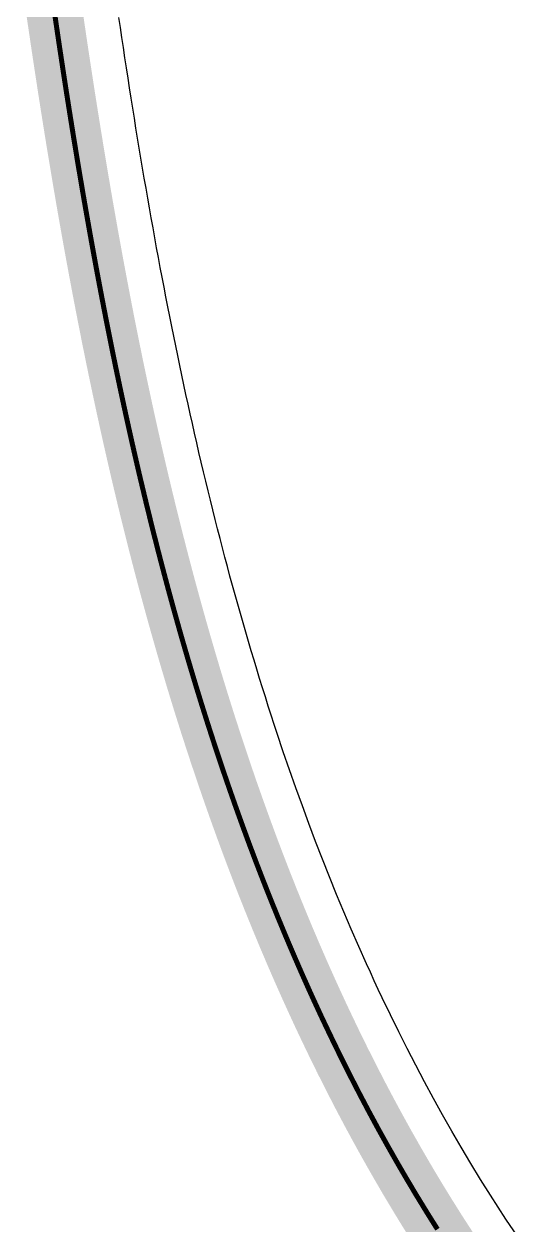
# Model space of a CAD drawing. Header units: millimetres. Extents: x -14 to 86, y -29 to 39.
# Drawn here: x 62.83 to 65.08, y -24.1 to -18.67 of the extents above; entities that cross this region are included whole.
import ezdxf

# ---------------------------------------------------------------- set-up
doc = ezdxf.new("R2010")
doc.units = ezdxf.units.MM
for name, color, linetype in [('BottomLayer', 5, 'Continuous'), ('KeepOutLayer', 6, 'Continuous'), ('Mechanical1', 6, 'Continuous'), ('TopLayer', 1, 'Continuous')]:
    doc.layers.add(name, color=color, linetype=linetype)

msp = doc.modelspace()

# ---------------------------------------------------------------- linework, layer by layer
at = {"layer": 'BottomLayer'}
for p, q in [((63.2666, -18.6889), (63.2599, -18.6435)), ((63.2734, -18.7349), (63.2666, -18.6889)), ((63.2802, -18.7802), (63.2734, -18.7349)), ((63.2872, -18.8259), (63.2802, -18.7802)), ((63.2941, -18.8714), (63.2872, -18.8259)), ((63.3012, -18.9172), (63.2941, -18.8714)), ((63.3082, -18.9622), (63.3012, -18.9172)), ((63.3012, -18.9172), (63.3012, -18.9172)), ((63.3154, -19.008), (63.3082, -18.9622)), ((63.3082, -18.9622), (63.3082, -18.9622)), ((63.3225, -19.053), (63.3154, -19.008)), ((63.3299, -19.0987), (63.3225, -19.053)), ((63.3371, -19.1435), (63.3299, -19.0987)), ((63.3299, -19.0987), (63.3299, -19.0987)), ((63.3446, -19.1892), (63.3371, -19.1435)), ((63.3371, -19.1435), (63.3371, -19.1435)), ((63.352, -19.2339), (63.3446, -19.1892)), ((63.3446, -19.1892), (63.3446, -19.1892)), ((63.3595, -19.2793), (63.352, -19.2339)), ((63.3672, -19.3246), (63.3595, -19.2793)), ((63.3748, -19.3696), (63.3672, -19.3246)), ((63.3826, -19.4146), (63.3748, -19.3696)), ((63.3903, -19.459), (63.3826, -19.4146)), ((63.3982, -19.5041), (63.3903, -19.459)), ((63.4061, -19.5489), (63.3982, -19.5041)), ((63.4141, -19.5935), (63.4061, -19.5489)), ((63.4223, -19.6388), (63.4141, -19.5935)), ((63.4305, -19.6834), (63.4223, -19.6388)), ((63.4388, -19.7281), (63.4305, -19.6834)), ((63.447, -19.7721), (63.4388, -19.7281)), ((63.4555, -19.8171), (63.447, -19.7721)), ((63.4639, -19.861), (63.4555, -19.8171)), ((63.4555, -19.8171), (63.4555, -19.8171)), ((63.4725, -19.9058), (63.4639, -19.861)), ((63.4639, -19.861), (63.4639, -19.861)), ((63.4812, -19.9503), (63.4725, -19.9058)), ((63.4899, -19.994), (63.4812, -19.9503)), ((63.4987, -20.0385), (63.4899, -19.994)), ((63.5076, -20.0824), (63.4987, -20.0385)), ((63.5167, -20.1269), (63.5076, -20.0824)), ((63.5257, -20.1707), (63.5167, -20.1269)), ((63.535, -20.2151), (63.5257, -20.1707)), ((63.5443, -20.259), (63.535, -20.2151)), ((63.5535, -20.3023), (63.5443, -20.259)), ((63.5631, -20.3465), (63.5535, -20.3023)), ((63.5727, -20.3905), (63.5631, -20.3465)), ((63.5822, -20.4335), (63.5727, -20.3905)), ((63.5921, -20.4777), (63.5822, -20.4335)), ((63.6018, -20.5206), (63.5921, -20.4777)), ((63.6118, -20.5643), (63.6018, -20.5206)), ((63.622, -20.6082), (63.6118, -20.5643)), ((63.632, -20.6512), (63.622, -20.6082)), ((63.622, -20.6082), (63.622, -20.6082)), ((63.6423, -20.6946), (63.632, -20.6512)), ((63.6525, -20.7373), (63.6423, -20.6946)), ((63.6631, -20.7809), (63.6525, -20.7373)), ((63.6736, -20.8238), (63.6631, -20.7809)), ((63.6843, -20.8667), (63.6736, -20.8238)), ((63.6951, -20.9098), (63.6843, -20.8667)), ((63.706, -20.9525), (63.6951, -20.9098)), ((63.717, -20.9956), (63.706, -20.9525)), ((63.7282, -21.0386), (63.717, -20.9956)), ((63.7394, -21.081), (63.7282, -21.0386)), ((63.7507, -21.1233), (63.7394, -21.081)), ((63.7621, -21.1658), (63.7507, -21.1233)), ((63.7738, -21.2086), (63.7621, -21.1658)), ((63.7855, -21.2511), (63.7738, -21.2086)), ((63.7972, -21.2928), (63.7855, -21.2511)), ((63.8092, -21.3352), (63.7972, -21.2928)), ((63.8213, -21.3777), (63.8092, -21.3352)), ((63.8335, -21.4198), (63.8213, -21.3777)), ((63.8458, -21.4618), (63.8335, -21.4198)), ((63.858, -21.5028), (63.8458, -21.4618)), ((63.8708, -21.5455), (63.858, -21.5028)), ((63.8832, -21.5864), (63.8708, -21.5455)), ((63.8962, -21.6289), (63.8832, -21.5864)), ((63.909, -21.6701), (63.8962, -21.6289)), ((63.9221, -21.7117), (63.909, -21.6701)), ((63.9352, -21.7527), (63.9221, -21.7117)), ((63.9486, -21.7944), (63.9352, -21.7527)), ((63.9621, -21.8358), (63.9486, -21.7944)), ((63.9755, -21.8765), (63.9621, -21.8358)), ((64.0032, -21.9589), (63.9755, -21.8765)), ((64.0313, -22.0405), (64.0032, -21.9589)), ((64.0599, -22.1219), (64.0313, -22.0405)), ((64.0892, -22.2031), (64.0599, -22.1219)), ((64.1189, -22.2835), (64.0892, -22.2031)), ((64.1494, -22.3641), (64.1189, -22.2835)), ((64.1803, -22.4439), (64.1494, -22.3641)), ((64.212, -22.524), (64.1803, -22.4439)), ((64.2441, -22.6029), (64.212, -22.524)), ((64.277, -22.682), (64.2441, -22.6029)), ((64.3103, -22.7603), (64.277, -22.682)), ((64.3444, -22.8384), (64.3103, -22.7603)), ((64.3794, -22.9168), (64.3444, -22.8384)), ((64.3967, -22.955), (64.3794, -22.9168)), ((64.4145, -22.9936), (64.3967, -22.955)), ((64.4326, -23.0324), (64.4145, -22.9936)), ((64.4504, -23.0702), (64.4326, -23.0324)), ((64.4873, -23.1472), (64.4504, -23.0702)), ((64.5247, -23.2233), (64.4873, -23.1472)), ((64.5629, -23.2992), (64.5247, -23.2233)), ((64.6017, -23.3746), (64.5629, -23.2992)), ((64.6412, -23.4493), (64.6017, -23.3746)), ((64.6816, -23.524), (64.6412, -23.4493)), ((64.7226, -23.5978), (64.6816, -23.524)), ((64.7645, -23.6716), (64.7226, -23.5978)), ((64.8072, -23.7448), (64.7645, -23.6716)), ((64.8507, -23.8177), (64.8072, -23.7448)), ((64.8951, -23.8903), (64.8507, -23.8177)), ((64.94, -23.9618), (64.8951, -23.8903)), ((65.0097, -24.0694), (64.94, -23.9618)), ((65.0777, -24.1706), (65.0097, -24.0694))]:
    msp.add_line(p, q, dxfattribs=at)
at = {"layer": 'KeepOutLayer', "const_width": 0.254}
for points in [[(62.9579, -18.5465), (62.9645, -18.5926)], [(62.9645, -18.5926), (62.9712, -18.6387)], [(62.9712, -18.6387), (62.978, -18.6848)], [(62.978, -18.6848), (62.9848, -18.7309)], [(62.9848, -18.7309), (62.9916, -18.7769)], [(62.9916, -18.7769), (62.9986, -18.8229)], [(62.9986, -18.8229), (63.0055, -18.8688)], [(63.0055, -18.8688), (63.0126, -18.9147)], [(63.0126, -18.9147), (63.0196, -18.9606)], [(63.0196, -18.9606), (63.0268, -19.0065)], [(63.0268, -19.0065), (63.034, -19.0523)], [(63.034, -19.0523), (63.0413, -19.0981)], [(63.0413, -19.0981), (63.0486, -19.1438)], [(63.0486, -19.1438), (63.056, -19.1895)], [(63.056, -19.1895), (63.0635, -19.2352)], [(63.0635, -19.2352), (63.071, -19.2808)], [(63.071, -19.2808), (63.0786, -19.3264)], [(63.0786, -19.3264), (63.0863, -19.3719)], [(63.0863, -19.3719), (63.094, -19.4174)], [(63.094, -19.4174), (63.1018, -19.4629)], [(63.1018, -19.4629), (63.1097, -19.5083)], [(63.1097, -19.5083), (63.1177, -19.5537)], [(63.1177, -19.5537), (63.1257, -19.599)], [(63.1257, -19.599), (63.1338, -19.6443)], [(63.1338, -19.6443), (63.142, -19.6895)], [(63.142, -19.6895), (63.1503, -19.7347)], [(63.1503, -19.7347), (63.1586, -19.7799)], [(63.1586, -19.7799), (63.1671, -19.825)], [(63.1671, -19.825), (63.1756, -19.87)], [(63.1756, -19.87), (63.1842, -19.915)], [(63.1842, -19.915), (63.1929, -19.96)], [(63.1929, -19.96), (63.2016, -20.0049)], [(63.2016, -20.0049), (63.2105, -20.0498)], [(63.2105, -20.0498), (63.2194, -20.0946)], [(63.2194, -20.0946), (63.2285, -20.1394)], [(63.2285, -20.1394), (63.2376, -20.1841)], [(63.2376, -20.1841), (63.2468, -20.2288)], [(63.2468, -20.2288), (63.2562, -20.2734)], [(63.2562, -20.2734), (63.2656, -20.3179)], [(63.2656, -20.3179), (63.2751, -20.3624)], [(63.2751, -20.3624), (63.2847, -20.4069)], [(63.2847, -20.4069), (63.2944, -20.4513)], [(63.2944, -20.4513), (63.3042, -20.4956)], [(63.3042, -20.4956), (63.3141, -20.5399)], [(63.3141, -20.5399), (63.3241, -20.5841)], [(63.3241, -20.5841), (63.3342, -20.6283)], [(63.3342, -20.6283), (63.3444, -20.6724)], [(63.3444, -20.6724), (63.3547, -20.7165)], [(63.3547, -20.7165), (63.3652, -20.7605)], [(63.3652, -20.7605), (63.3757, -20.8044)], [(63.3757, -20.8044), (63.3863, -20.8483)], [(63.3863, -20.8483), (63.3971, -20.8921)], [(63.3971, -20.8921), (63.4079, -20.9359)], [(63.4079, -20.9359), (63.4189, -20.9796)], [(63.4189, -20.9796), (63.43, -21.0232)], [(63.43, -21.0232), (63.4412, -21.0668)], [(63.4412, -21.0668), (63.4525, -21.1103)], [(63.4525, -21.1103), (63.464, -21.1538)], [(63.464, -21.1538), (63.4755, -21.1972)], [(63.4755, -21.1972), (63.4872, -21.2405)], [(63.4872, -21.2405), (63.499, -21.2837)], [(63.499, -21.2837), (63.5109, -21.3269)], [(63.5109, -21.3269), (63.523, -21.37)], [(63.523, -21.37), (63.5351, -21.4131)], [(63.5351, -21.4131), (63.5474, -21.4561)], [(63.5474, -21.4561), (63.5599, -21.499)], [(63.5599, -21.499), (63.5724, -21.5419)], [(63.5724, -21.5419), (63.5851, -21.5846)], [(63.5851, -21.5846), (63.5979, -21.6274)], [(63.5979, -21.6274), (63.6108, -21.67)], [(63.6108, -21.67), (63.6239, -21.7126)], [(63.6239, -21.7126), (63.6371, -21.7551)], [(63.6371, -21.7551), (63.6505, -21.7975)], [(63.6505, -21.7975), (63.6639, -21.8398)], [(63.6639, -21.8398), (63.6776, -21.8821)], [(63.6776, -21.8821), (63.6913, -21.9243)], [(63.6913, -21.9243), (63.7052, -21.9664)], [(63.7052, -21.9664), (63.7334, -22.0505)], [(63.7334, -22.0505), (63.7622, -22.1342)], [(63.7622, -22.1342), (63.7916, -22.2176)], [(63.7916, -22.2176), (63.8216, -22.3007)], [(63.8216, -22.3007), (63.8521, -22.3835)], [(63.8521, -22.3835), (63.8833, -22.4659)], [(63.8833, -22.4659), (63.9151, -22.5481)], [(63.9151, -22.5481), (63.9476, -22.6299)], [(63.9476, -22.6299), (63.9807, -22.7113)], [(63.9807, -22.7113), (64.0144, -22.7924)], [(64.0144, -22.7924), (64.0488, -22.8732)], [(64.0488, -22.8732), (64.0838, -22.9536)], [(64.0838, -22.9536), (64.1196, -23.0337)], [(64.1196, -23.0337), (64.1377, -23.0735)], [(64.1377, -23.0735), (64.156, -23.1133)], [(64.156, -23.1133), (64.1745, -23.1531)], [(64.1745, -23.1531), (64.1932, -23.1927)], [(64.1932, -23.1927), (64.231, -23.2716)], [(64.231, -23.2716), (64.2696, -23.3502)], [(64.2696, -23.3502), (64.309, -23.4284)], [(64.309, -23.4284), (64.3491, -23.5063)], [(64.3491, -23.5063), (64.39, -23.5837)], [(64.39, -23.5837), (64.4317, -23.6608)], [(64.4317, -23.6608), (64.4743, -23.7375)], [(64.4743, -23.7375), (64.5177, -23.8138)], [(64.5177, -23.8138), (64.5619, -23.8897)], [(64.5619, -23.8897), (64.607, -23.9652)], [(64.607, -23.9652), (64.653, -24.0403)], [(64.653, -24.0403), (64.6999, -24.115)], [(64.6999, -24.115), (64.7719, -24.2263)]]:
    msp.add_lwpolyline(points, dxfattribs=at)
at = {"layer": 'KeepOutLayer', "const_width": 0.127}
for points in [[(62.901, -18.5926, 1), (63.028, -18.5926, 1)], [(62.901, -18.5926, 1), (63.028, -18.5926, 1)], [(62.9077, -18.6387, 1), (63.0347, -18.6387, 1)], [(62.9077, -18.6387, 1), (63.0347, -18.6387, 1)], [(62.9145, -18.6848, 1), (63.0415, -18.6848, 1)], [(62.9145, -18.6848, 1), (63.0415, -18.6848, 1)], [(62.9213, -18.7309, 1), (63.0483, -18.7309, 1)], [(62.9213, -18.7309, 1), (63.0483, -18.7309, 1)], [(62.9281, -18.7769, 1), (63.0551, -18.7769, 1)], [(62.9281, -18.7769, 1), (63.0551, -18.7769, 1)], [(62.9351, -18.8229, 1), (63.0621, -18.8229, 1)], [(62.9351, -18.8229, 1), (63.0621, -18.8229, 1)], [(62.942, -18.8688, 1), (63.069, -18.8688, 1)], [(62.942, -18.8688, 1), (63.069, -18.8688, 1)], [(62.9491, -18.9147, 1), (63.0761, -18.9147, 1)], [(62.9491, -18.9147, 1), (63.0761, -18.9147, 1)], [(62.9561, -18.9606, 1), (63.0831, -18.9606, 1)], [(62.9561, -18.9606, 1), (63.0831, -18.9606, 1)], [(62.9633, -19.0065, 1), (63.0903, -19.0065, 1)], [(62.9633, -19.0065, 1), (63.0903, -19.0065, 1)], [(62.9705, -19.0523, 1), (63.0975, -19.0523, 1)], [(62.9705, -19.0523, 1), (63.0975, -19.0523, 1)], [(62.9778, -19.0981, 1), (63.1048, -19.0981, 1)], [(62.9778, -19.0981, 1), (63.1048, -19.0981, 1)], [(62.9851, -19.1438, 1), (63.1121, -19.1438, 1)], [(62.9851, -19.1438, 1), (63.1121, -19.1438, 1)], [(62.9925, -19.1895, 1), (63.1195, -19.1895, 1)], [(62.9925, -19.1895, 1), (63.1195, -19.1895, 1)], [(63, -19.2352, 1), (63.127, -19.2352, 1)], [(63, -19.2352, 1), (63.127, -19.2352, 1)], [(63.0075, -19.2808, 1), (63.1345, -19.2808, 1)], [(63.0075, -19.2808, 1), (63.1345, -19.2808, 1)], [(63.0151, -19.3264, 1), (63.1421, -19.3264, 1)], [(63.0151, -19.3264, 1), (63.1421, -19.3264, 1)], [(63.0228, -19.3719, 1), (63.1498, -19.3719, 1)], [(63.0228, -19.3719, 1), (63.1498, -19.3719, 1)], [(63.0305, -19.4174, 1), (63.1575, -19.4174, 1)], [(63.0305, -19.4174, 1), (63.1575, -19.4174, 1)], [(63.0383, -19.4629, 1), (63.1653, -19.4629, 1)], [(63.0383, -19.4629, 1), (63.1653, -19.4629, 1)], [(63.0462, -19.5083, 1), (63.1732, -19.5083, 1)], [(63.0462, -19.5083, 1), (63.1732, -19.5083, 1)], [(63.0542, -19.5537, 1), (63.1812, -19.5537, 1)], [(63.0542, -19.5537, 1), (63.1812, -19.5537, 1)], [(63.0622, -19.599, 1), (63.1892, -19.599, 1)], [(63.0622, -19.599, 1), (63.1892, -19.599, 1)], [(63.0703, -19.6443, 1), (63.1973, -19.6443, 1)], [(63.0703, -19.6443, 1), (63.1973, -19.6443, 1)], [(63.0785, -19.6895, 1), (63.2055, -19.6895, 1)], [(63.0785, -19.6895, 1), (63.2055, -19.6895, 1)], [(63.0868, -19.7347, 1), (63.2138, -19.7347, 1)], [(63.0868, -19.7347, 1), (63.2138, -19.7347, 1)], [(63.0951, -19.7799, 1), (63.2221, -19.7799, 1)], [(63.0951, -19.7799, 1), (63.2221, -19.7799, 1)], [(63.1036, -19.825, 1), (63.2306, -19.825, 1)], [(63.1036, -19.825, 1), (63.2306, -19.825, 1)], [(63.1121, -19.87, 1), (63.2391, -19.87, 1)], [(63.1121, -19.87, 1), (63.2391, -19.87, 1)], [(63.1207, -19.915, 1), (63.2477, -19.915, 1)], [(63.1207, -19.915, 1), (63.2477, -19.915, 1)], [(63.1294, -19.96, 1), (63.2564, -19.96, 1)], [(63.1294, -19.96, 1), (63.2564, -19.96, 1)], [(63.1381, -20.0049, 1), (63.2651, -20.0049, 1)], [(63.1381, -20.0049, 1), (63.2651, -20.0049, 1)], [(63.147, -20.0498, 1), (63.274, -20.0498, 1)], [(63.147, -20.0498, 1), (63.274, -20.0498, 1)], [(63.1559, -20.0946, 1), (63.2829, -20.0946, 1)], [(63.1559, -20.0946, 1), (63.2829, -20.0946, 1)], [(63.165, -20.1394, 1), (63.292, -20.1394, 1)], [(63.165, -20.1394, 1), (63.292, -20.1394, 1)], [(63.1741, -20.1841, 1), (63.3011, -20.1841, 1)], [(63.1741, -20.1841, 1), (63.3011, -20.1841, 1)], [(63.1833, -20.2288, 1), (63.3103, -20.2288, 1)], [(63.1833, -20.2288, 1), (63.3103, -20.2288, 1)], [(63.1927, -20.2734, 1), (63.3197, -20.2734, 1)], [(63.1927, -20.2734, 1), (63.3197, -20.2734, 1)], [(63.2021, -20.3179, 1), (63.3291, -20.3179, 1)], [(63.2021, -20.3179, 1), (63.3291, -20.3179, 1)], [(63.2116, -20.3624, 1), (63.3386, -20.3624, 1)], [(63.2116, -20.3624, 1), (63.3386, -20.3624, 1)], [(63.2212, -20.4069, 1), (63.3482, -20.4069, 1)], [(63.2212, -20.4069, 1), (63.3482, -20.4069, 1)], [(63.2309, -20.4513, 1), (63.3579, -20.4513, 1)], [(63.2309, -20.4513, 1), (63.3579, -20.4513, 1)], [(63.2407, -20.4956, 1), (63.3677, -20.4956, 1)], [(63.2407, -20.4956, 1), (63.3677, -20.4956, 1)], [(63.2506, -20.5399, 1), (63.3776, -20.5399, 1)], [(63.2506, -20.5399, 1), (63.3776, -20.5399, 1)], [(63.2606, -20.5841, 1), (63.3876, -20.5841, 1)], [(63.2606, -20.5841, 1), (63.3876, -20.5841, 1)], [(63.2707, -20.6283, 1), (63.3977, -20.6283, 1)], [(63.2707, -20.6283, 1), (63.3977, -20.6283, 1)], [(63.2809, -20.6724, 1), (63.4079, -20.6724, 1)], [(63.2809, -20.6724, 1), (63.4079, -20.6724, 1)], [(63.2912, -20.7165, 1), (63.4182, -20.7165, 1)], [(63.2912, -20.7165, 1), (63.4182, -20.7165, 1)], [(63.3017, -20.7605, 1), (63.4287, -20.7605, 1)], [(63.3017, -20.7605, 1), (63.4287, -20.7605, 1)], [(63.3122, -20.8044, 1), (63.4392, -20.8044, 1)], [(63.3122, -20.8044, 1), (63.4392, -20.8044, 1)], [(63.3228, -20.8483, 1), (63.4498, -20.8483, 1)], [(63.3228, -20.8483, 1), (63.4498, -20.8483, 1)], [(63.3336, -20.8921, 1), (63.4606, -20.8921, 1)], [(63.3336, -20.8921, 1), (63.4606, -20.8921, 1)], [(63.3444, -20.9359, 1), (63.4714, -20.9359, 1)], [(63.3444, -20.9359, 1), (63.4714, -20.9359, 1)], [(63.3554, -20.9796, 1), (63.4824, -20.9796, 1)], [(63.3554, -20.9796, 1), (63.4824, -20.9796, 1)], [(63.3665, -21.0232, 1), (63.4935, -21.0232, 1)], [(63.3665, -21.0232, 1), (63.4935, -21.0232, 1)], [(63.3777, -21.0668, 1), (63.5047, -21.0668, 1)], [(63.3777, -21.0668, 1), (63.5047, -21.0668, 1)], [(63.389, -21.1103, 1), (63.516, -21.1103, 1)], [(63.389, -21.1103, 1), (63.516, -21.1103, 1)], [(63.4005, -21.1538, 1), (63.5275, -21.1538, 1)], [(63.4005, -21.1538, 1), (63.5275, -21.1538, 1)], [(63.412, -21.1972, 1), (63.539, -21.1972, 1)], [(63.412, -21.1972, 1), (63.539, -21.1972, 1)], [(63.4237, -21.2405, 1), (63.5507, -21.2405, 1)], [(63.4237, -21.2405, 1), (63.5507, -21.2405, 1)], [(63.4355, -21.2837, 1), (63.5625, -21.2837, 1)], [(63.4355, -21.2837, 1), (63.5625, -21.2837, 1)], [(63.4474, -21.3269, 1), (63.5744, -21.3269, 1)], [(63.4474, -21.3269, 1), (63.5744, -21.3269, 1)], [(63.4595, -21.37, 1), (63.5865, -21.37, 1)], [(63.4595, -21.37, 1), (63.5865, -21.37, 1)], [(63.4716, -21.4131, 1), (63.5986, -21.4131, 1)], [(63.4716, -21.4131, 1), (63.5986, -21.4131, 1)], [(63.4839, -21.4561, 1), (63.6109, -21.4561, 1)], [(63.4839, -21.4561, 1), (63.6109, -21.4561, 1)], [(63.4964, -21.499, 1), (63.6234, -21.499, 1)], [(63.4964, -21.499, 1), (63.6234, -21.499, 1)], [(63.5089, -21.5419, 1), (63.6359, -21.5419, 1)], [(63.5089, -21.5419, 1), (63.6359, -21.5419, 1)], [(63.5216, -21.5846, 1), (63.6486, -21.5846, 1)], [(63.5216, -21.5846, 1), (63.6486, -21.5846, 1)], [(63.5344, -21.6274, 1), (63.6614, -21.6274, 1)], [(63.5344, -21.6274, 1), (63.6614, -21.6274, 1)], [(63.5473, -21.67, 1), (63.6743, -21.67, 1)], [(63.5473, -21.67, 1), (63.6743, -21.67, 1)], [(63.5604, -21.7126, 1), (63.6874, -21.7126, 1)], [(63.5604, -21.7126, 1), (63.6874, -21.7126, 1)], [(63.5736, -21.7551, 1), (63.7006, -21.7551, 1)], [(63.5736, -21.7551, 1), (63.7006, -21.7551, 1)], [(63.587, -21.7975, 1), (63.714, -21.7975, 1)], [(63.587, -21.7975, 1), (63.714, -21.7975, 1)], [(63.6004, -21.8398, 1), (63.7274, -21.8398, 1)], [(63.6004, -21.8398, 1), (63.7274, -21.8398, 1)], [(63.6141, -21.8821, 1), (63.7411, -21.8821, 1)], [(63.6141, -21.8821, 1), (63.7411, -21.8821, 1)], [(63.6278, -21.9243, 1), (63.7548, -21.9243, 1)], [(63.6278, -21.9243, 1), (63.7548, -21.9243, 1)], [(63.6417, -21.9664, 1), (63.7687, -21.9664, 1)], [(63.6417, -21.9664, 1), (63.7687, -21.9664, 1)], [(63.6699, -22.0505, 1), (63.7969, -22.0505, 1)], [(63.6699, -22.0505, 1), (63.7969, -22.0505, 1)], [(63.6987, -22.1342, 1), (63.8257, -22.1342, 1)], [(63.6987, -22.1342, 1), (63.8257, -22.1342, 1)], [(63.7281, -22.2176, 1), (63.8551, -22.2176, 1)], [(63.7281, -22.2176, 1), (63.8551, -22.2176, 1)], [(63.7581, -22.3007, 1), (63.8851, -22.3007, 1)], [(63.7581, -22.3007, 1), (63.8851, -22.3007, 1)], [(63.7886, -22.3835, 1), (63.9156, -22.3835, 1)], [(63.7886, -22.3835, 1), (63.9156, -22.3835, 1)], [(63.8198, -22.4659, 1), (63.9468, -22.4659, 1)], [(63.8198, -22.4659, 1), (63.9468, -22.4659, 1)], [(63.8516, -22.5481, 1), (63.9786, -22.5481, 1)], [(63.8516, -22.5481, 1), (63.9786, -22.5481, 1)], [(63.8841, -22.6299, 1), (64.0111, -22.6299, 1)], [(63.8841, -22.6299, 1), (64.0111, -22.6299, 1)], [(63.9172, -22.7113, 1), (64.0442, -22.7113, 1)], [(63.9172, -22.7113, 1), (64.0442, -22.7113, 1)], [(63.9509, -22.7924, 1), (64.0779, -22.7924, 1)], [(63.9509, -22.7924, 1), (64.0779, -22.7924, 1)], [(63.9853, -22.8732, 1), (64.1123, -22.8732, 1)], [(63.9853, -22.8732, 1), (64.1123, -22.8732, 1)], [(64.0203, -22.9536, 1), (64.1473, -22.9536, 1)], [(64.0203, -22.9536, 1), (64.1473, -22.9536, 1)], [(64.0561, -23.0337, 1), (64.1831, -23.0337, 1)], [(64.0561, -23.0337, 1), (64.1831, -23.0337, 1)], [(64.0742, -23.0735, 1), (64.2012, -23.0735, 1)], [(64.0742, -23.0735, 1), (64.2012, -23.0735, 1)], [(64.0925, -23.1133, 1), (64.2195, -23.1133, 1)], [(64.0925, -23.1133, 1), (64.2195, -23.1133, 1)], [(64.111, -23.1531, 1), (64.238, -23.1531, 1)], [(64.111, -23.1531, 1), (64.238, -23.1531, 1)], [(64.1297, -23.1927, 1), (64.2567, -23.1927, 1)], [(64.1297, -23.1927, 1), (64.2567, -23.1927, 1)], [(64.1675, -23.2716, 1), (64.2945, -23.2716, 1)], [(64.1675, -23.2716, 1), (64.2945, -23.2716, 1)], [(64.2061, -23.3502, 1), (64.3331, -23.3502, 1)], [(64.2061, -23.3502, 1), (64.3331, -23.3502, 1)], [(64.2455, -23.4284, 1), (64.3725, -23.4284, 1)], [(64.2455, -23.4284, 1), (64.3725, -23.4284, 1)], [(64.2856, -23.5063, 1), (64.4126, -23.5063, 1)], [(64.2856, -23.5063, 1), (64.4126, -23.5063, 1)], [(64.3265, -23.5837, 1), (64.4535, -23.5837, 1)], [(64.3265, -23.5837, 1), (64.4535, -23.5837, 1)], [(64.3682, -23.6608, 1), (64.4952, -23.6608, 1)], [(64.3682, -23.6608, 1), (64.4952, -23.6608, 1)], [(64.4108, -23.7375, 1), (64.5378, -23.7375, 1)], [(64.4108, -23.7375, 1), (64.5378, -23.7375, 1)], [(64.4542, -23.8138, 1), (64.5812, -23.8138, 1)], [(64.4542, -23.8138, 1), (64.5812, -23.8138, 1)], [(64.4984, -23.8897, 1), (64.6254, -23.8897, 1)], [(64.4984, -23.8897, 1), (64.6254, -23.8897, 1)], [(64.5435, -23.9652, 1), (64.6705, -23.9652, 1)], [(64.5435, -23.9652, 1), (64.6705, -23.9652, 1)], [(64.5895, -24.0403, 1), (64.7165, -24.0403, 1)], [(64.5895, -24.0403, 1), (64.7165, -24.0403, 1)], [(64.6364, -24.115, 1), (64.7634, -24.115, 1)], [(64.6364, -24.115, 1), (64.7634, -24.115, 1)]]:
    msp.add_lwpolyline(points, format="xyb", close=True, dxfattribs=at)
at = {"layer": 'Mechanical1', "const_width": 0.0227}
for points in [[(62.9712, -18.6387), (62.978, -18.6848)], [(62.978, -18.6848), (62.9848, -18.7309)], [(62.9848, -18.7309), (62.9916, -18.7769)], [(62.9916, -18.7769), (62.9986, -18.8229)], [(62.9986, -18.8229), (63.0055, -18.8688)], [(63.0055, -18.8688), (63.0126, -18.9147)], [(63.0126, -18.9147), (63.0196, -18.9606)], [(63.0196, -18.9606), (63.0268, -19.0065)], [(63.0268, -19.0065), (63.034, -19.0523)], [(63.034, -19.0523), (63.0413, -19.0981)], [(63.0413, -19.0981), (63.0486, -19.1438)], [(63.0486, -19.1438), (63.056, -19.1895)], [(63.056, -19.1895), (63.0635, -19.2352)], [(63.0635, -19.2352), (63.071, -19.2808)], [(63.071, -19.2808), (63.0786, -19.3264)], [(63.0786, -19.3264), (63.0863, -19.3719)], [(63.0863, -19.3719), (63.094, -19.4174)], [(63.094, -19.4174), (63.1018, -19.4629)], [(63.1018, -19.4629), (63.1097, -19.5083)], [(63.1097, -19.5083), (63.1177, -19.5537)], [(63.1177, -19.5537), (63.1257, -19.599)], [(63.1257, -19.599), (63.1338, -19.6443)], [(63.1338, -19.6443), (63.142, -19.6895)], [(63.142, -19.6895), (63.1503, -19.7347)], [(63.1503, -19.7347), (63.1586, -19.7799)], [(63.1586, -19.7799), (63.1671, -19.825)], [(63.1671, -19.825), (63.1756, -19.87)], [(63.1756, -19.87), (63.1842, -19.915)], [(63.1842, -19.915), (63.1929, -19.96)], [(63.1929, -19.96), (63.2016, -20.0049)], [(63.2016, -20.0049), (63.2105, -20.0498)], [(63.2105, -20.0498), (63.2194, -20.0946)], [(63.2194, -20.0946), (63.2285, -20.1394)], [(63.2285, -20.1394), (63.2376, -20.1841)], [(63.2376, -20.1841), (63.2468, -20.2288)], [(63.2468, -20.2288), (63.2562, -20.2734)], [(63.2562, -20.2734), (63.2656, -20.3179)], [(63.2656, -20.3179), (63.2751, -20.3624)], [(63.2751, -20.3624), (63.2847, -20.4069)], [(63.2847, -20.4069), (63.2944, -20.4513)], [(63.2944, -20.4513), (63.3042, -20.4956)], [(63.3042, -20.4956), (63.3141, -20.5399)], [(63.3141, -20.5399), (63.3241, -20.5841)], [(63.3241, -20.5841), (63.3342, -20.6283)], [(63.3342, -20.6283), (63.3444, -20.6724)], [(63.3444, -20.6724), (63.3547, -20.7165)], [(63.3547, -20.7165), (63.3652, -20.7605)], [(63.3652, -20.7605), (63.3757, -20.8044)], [(63.3757, -20.8044), (63.3863, -20.8483)], [(63.3863, -20.8483), (63.3971, -20.8921)], [(63.3971, -20.8921), (63.4079, -20.9359)], [(63.4079, -20.9359), (63.4189, -20.9796)], [(63.4189, -20.9796), (63.43, -21.0232)], [(63.43, -21.0232), (63.4412, -21.0668)], [(63.4412, -21.0668), (63.4525, -21.1103)], [(63.4525, -21.1103), (63.464, -21.1538)], [(63.464, -21.1538), (63.4755, -21.1972)], [(63.4755, -21.1972), (63.4872, -21.2405)], [(63.4872, -21.2405), (63.499, -21.2837)], [(63.499, -21.2837), (63.5109, -21.3269)], [(63.5109, -21.3269), (63.523, -21.37)], [(63.523, -21.37), (63.5351, -21.4131)], [(63.5351, -21.4131), (63.5474, -21.4561)], [(63.5474, -21.4561), (63.5599, -21.499)], [(63.5599, -21.499), (63.5724, -21.5419)], [(63.5724, -21.5419), (63.5851, -21.5846)], [(63.5851, -21.5846), (63.5979, -21.6274)], [(63.5979, -21.6274), (63.6108, -21.67)], [(63.6108, -21.67), (63.6239, -21.7126)], [(63.6239, -21.7126), (63.6371, -21.7551)], [(63.6371, -21.7551), (63.6505, -21.7975)], [(63.6505, -21.7975), (63.6639, -21.8398)], [(63.6639, -21.8398), (63.6776, -21.8821)], [(63.6776, -21.8821), (63.6913, -21.9243)], [(63.6913, -21.9243), (63.7052, -21.9664)], [(63.7052, -21.9664), (63.7334, -22.0505)], [(63.7334, -22.0505), (63.7622, -22.1342)], [(63.7622, -22.1342), (63.7916, -22.2176)], [(63.7916, -22.2176), (63.8216, -22.3007)], [(63.8216, -22.3007), (63.8521, -22.3835)], [(63.8521, -22.3835), (63.8833, -22.4659)], [(63.8833, -22.4659), (63.9151, -22.5481)], [(63.9151, -22.5481), (63.9476, -22.6299)], [(63.9476, -22.6299), (63.9807, -22.7113)], [(63.9807, -22.7113), (64.0144, -22.7924)], [(64.0144, -22.7924), (64.0488, -22.8732)], [(64.0488, -22.8732), (64.0838, -22.9536)], [(64.0838, -22.9536), (64.1196, -23.0337)], [(64.1196, -23.0337), (64.1377, -23.0735)], [(64.1377, -23.0735), (64.156, -23.1133)], [(64.156, -23.1133), (64.1745, -23.1531)], [(64.1745, -23.1531), (64.1932, -23.1927)], [(64.1932, -23.1927), (64.231, -23.2716)], [(64.231, -23.2716), (64.2696, -23.3502)], [(64.2696, -23.3502), (64.309, -23.4284)], [(64.309, -23.4284), (64.3491, -23.5063)], [(64.3491, -23.5063), (64.39, -23.5837)], [(64.39, -23.5837), (64.4317, -23.6608)], [(64.4317, -23.6608), (64.4743, -23.7375)], [(64.4743, -23.7375), (64.5177, -23.8138)], [(64.5177, -23.8138), (64.5619, -23.8897)], [(64.5619, -23.8897), (64.607, -23.9652)], [(64.607, -23.9652), (64.653, -24.0403)], [(64.653, -24.0403), (64.6999, -24.115)]]:
    msp.add_lwpolyline(points, dxfattribs=at)
at = {"layer": 'Mechanical1', "const_width": 0.0113}
for points in [[(62.9723, -18.6848, 1), (62.9837, -18.6848, 1)], [(62.9723, -18.6848, 1), (62.9837, -18.6848, 1)], [(62.9791, -18.7309, 1), (62.9905, -18.7309, 1)], [(62.9791, -18.7309, 1), (62.9905, -18.7309, 1)], [(62.986, -18.7769, 1), (62.9973, -18.7769, 1)], [(62.986, -18.7769, 1), (62.9973, -18.7769, 1)], [(62.9929, -18.8229, 1), (63.0042, -18.8229, 1)], [(62.9929, -18.8229, 1), (63.0042, -18.8229, 1)], [(62.9999, -18.8688, 1), (63.0112, -18.8688, 1)], [(62.9999, -18.8688, 1), (63.0112, -18.8688, 1)], [(63.0069, -18.9147, 1), (63.0182, -18.9147, 1)], [(63.0069, -18.9147, 1), (63.0182, -18.9147, 1)], [(63.014, -18.9606, 1), (63.0253, -18.9606, 1)], [(63.014, -18.9606, 1), (63.0253, -18.9606, 1)], [(63.0211, -19.0065, 1), (63.0325, -19.0065, 1)], [(63.0211, -19.0065, 1), (63.0325, -19.0065, 1)], [(63.0283, -19.0523, 1), (63.0397, -19.0523, 1)], [(63.0283, -19.0523, 1), (63.0397, -19.0523, 1)], [(63.0356, -19.0981, 1), (63.0469, -19.0981, 1)], [(63.0356, -19.0981, 1), (63.0469, -19.0981, 1)], [(63.0429, -19.1438, 1), (63.0543, -19.1438, 1)], [(63.0429, -19.1438, 1), (63.0543, -19.1438, 1)], [(63.0503, -19.1895, 1), (63.0617, -19.1895, 1)], [(63.0503, -19.1895, 1), (63.0617, -19.1895, 1)], [(63.0578, -19.2352, 1), (63.0691, -19.2352, 1)], [(63.0578, -19.2352, 1), (63.0691, -19.2352, 1)], [(63.0653, -19.2808, 1), (63.0767, -19.2808, 1)], [(63.0653, -19.2808, 1), (63.0767, -19.2808, 1)], [(63.0729, -19.3264, 1), (63.0843, -19.3264, 1)], [(63.0729, -19.3264, 1), (63.0843, -19.3264, 1)], [(63.0806, -19.3719, 1), (63.0919, -19.3719, 1)], [(63.0806, -19.3719, 1), (63.0919, -19.3719, 1)], [(63.0883, -19.4174, 1), (63.0997, -19.4174, 1)], [(63.0883, -19.4174, 1), (63.0997, -19.4174, 1)], [(63.0961, -19.4629, 1), (63.1075, -19.4629, 1)], [(63.0961, -19.4629, 1), (63.1075, -19.4629, 1)], [(63.104, -19.5083, 1), (63.1154, -19.5083, 1)], [(63.104, -19.5083, 1), (63.1154, -19.5083, 1)], [(63.112, -19.5537, 1), (63.1233, -19.5537, 1)], [(63.112, -19.5537, 1), (63.1233, -19.5537, 1)], [(63.12, -19.599, 1), (63.1314, -19.599, 1)], [(63.12, -19.599, 1), (63.1314, -19.599, 1)], [(63.1281, -19.6443, 1), (63.1395, -19.6443, 1)], [(63.1281, -19.6443, 1), (63.1395, -19.6443, 1)], [(63.1363, -19.6895, 1), (63.1477, -19.6895, 1)], [(63.1363, -19.6895, 1), (63.1477, -19.6895, 1)], [(63.1446, -19.7347, 1), (63.1559, -19.7347, 1)], [(63.1446, -19.7347, 1), (63.1559, -19.7347, 1)], [(63.153, -19.7799, 1), (63.1643, -19.7799, 1)], [(63.153, -19.7799, 1), (63.1643, -19.7799, 1)], [(63.1614, -19.825, 1), (63.1727, -19.825, 1)], [(63.1614, -19.825, 1), (63.1727, -19.825, 1)], [(63.1699, -19.87, 1), (63.1813, -19.87, 1)], [(63.1699, -19.87, 1), (63.1813, -19.87, 1)], [(63.1785, -19.915, 1), (63.1899, -19.915, 1)], [(63.1785, -19.915, 1), (63.1899, -19.915, 1)], [(63.1872, -19.96, 1), (63.1985, -19.96, 1)], [(63.1872, -19.96, 1), (63.1985, -19.96, 1)], [(63.196, -20.0049, 1), (63.2073, -20.0049, 1)], [(63.196, -20.0049, 1), (63.2073, -20.0049, 1)], [(63.2048, -20.0498, 1), (63.2162, -20.0498, 1)], [(63.2048, -20.0498, 1), (63.2162, -20.0498, 1)], [(63.2138, -20.0946, 1), (63.2251, -20.0946, 1)], [(63.2138, -20.0946, 1), (63.2251, -20.0946, 1)], [(63.2228, -20.1394, 1), (63.2342, -20.1394, 1)], [(63.2228, -20.1394, 1), (63.2342, -20.1394, 1)], [(63.2319, -20.1841, 1), (63.2433, -20.1841, 1)], [(63.2319, -20.1841, 1), (63.2433, -20.1841, 1)], [(63.2412, -20.2288, 1), (63.2525, -20.2288, 1)], [(63.2412, -20.2288, 1), (63.2525, -20.2288, 1)], [(63.2505, -20.2734, 1), (63.2618, -20.2734, 1)], [(63.2505, -20.2734, 1), (63.2618, -20.2734, 1)], [(63.2599, -20.3179, 1), (63.2712, -20.3179, 1)], [(63.2599, -20.3179, 1), (63.2712, -20.3179, 1)], [(63.2694, -20.3624, 1), (63.2807, -20.3624, 1)], [(63.2694, -20.3624, 1), (63.2807, -20.3624, 1)], [(63.279, -20.4069, 1), (63.2904, -20.4069, 1)], [(63.279, -20.4069, 1), (63.2904, -20.4069, 1)], [(63.2887, -20.4513, 1), (63.3001, -20.4513, 1)], [(63.2887, -20.4513, 1), (63.3001, -20.4513, 1)], [(63.2985, -20.4956, 1), (63.3099, -20.4956, 1)], [(63.2985, -20.4956, 1), (63.3099, -20.4956, 1)], [(63.3084, -20.5399, 1), (63.3198, -20.5399, 1)], [(63.3084, -20.5399, 1), (63.3198, -20.5399, 1)], [(63.3184, -20.5841, 1), (63.3298, -20.5841, 1)], [(63.3184, -20.5841, 1), (63.3298, -20.5841, 1)], [(63.3285, -20.6283, 1), (63.3399, -20.6283, 1)], [(63.3285, -20.6283, 1), (63.3399, -20.6283, 1)], [(63.3387, -20.6724, 1), (63.3501, -20.6724, 1)], [(63.3387, -20.6724, 1), (63.3501, -20.6724, 1)], [(63.3491, -20.7165, 1), (63.3604, -20.7165, 1)], [(63.3491, -20.7165, 1), (63.3604, -20.7165, 1)], [(63.3595, -20.7605, 1), (63.3708, -20.7605, 1)], [(63.3595, -20.7605, 1), (63.3708, -20.7605, 1)], [(63.37, -20.8044, 1), (63.3814, -20.8044, 1)], [(63.37, -20.8044, 1), (63.3814, -20.8044, 1)], [(63.3807, -20.8483, 1), (63.392, -20.8483, 1)], [(63.3807, -20.8483, 1), (63.392, -20.8483, 1)], [(63.3914, -20.8921, 1), (63.4028, -20.8921, 1)], [(63.3914, -20.8921, 1), (63.4028, -20.8921, 1)], [(63.4023, -20.9359, 1), (63.4136, -20.9359, 1)], [(63.4023, -20.9359, 1), (63.4136, -20.9359, 1)], [(63.4132, -20.9796, 1), (63.4246, -20.9796, 1)], [(63.4132, -20.9796, 1), (63.4246, -20.9796, 1)], [(63.4243, -21.0232, 1), (63.4357, -21.0232, 1)], [(63.4243, -21.0232, 1), (63.4357, -21.0232, 1)], [(63.4355, -21.0668, 1), (63.4469, -21.0668, 1)], [(63.4355, -21.0668, 1), (63.4469, -21.0668, 1)], [(63.4469, -21.1103, 1), (63.4582, -21.1103, 1)], [(63.4469, -21.1103, 1), (63.4582, -21.1103, 1)], [(63.4583, -21.1538, 1), (63.4697, -21.1538, 1)], [(63.4583, -21.1538, 1), (63.4697, -21.1538, 1)], [(63.4699, -21.1972, 1), (63.4812, -21.1972, 1)], [(63.4699, -21.1972, 1), (63.4812, -21.1972, 1)], [(63.4815, -21.2405, 1), (63.4929, -21.2405, 1)], [(63.4815, -21.2405, 1), (63.4929, -21.2405, 1)], [(63.4933, -21.2837, 1), (63.5047, -21.2837, 1)], [(63.4933, -21.2837, 1), (63.5047, -21.2837, 1)], [(63.5053, -21.3269, 1), (63.5166, -21.3269, 1)], [(63.5053, -21.3269, 1), (63.5166, -21.3269, 1)], [(63.5173, -21.37, 1), (63.5287, -21.37, 1)], [(63.5173, -21.37, 1), (63.5287, -21.37, 1)], [(63.5295, -21.4131, 1), (63.5408, -21.4131, 1)], [(63.5295, -21.4131, 1), (63.5408, -21.4131, 1)], [(63.5418, -21.4561, 1), (63.5531, -21.4561, 1)], [(63.5418, -21.4561, 1), (63.5531, -21.4561, 1)], [(63.5542, -21.499, 1), (63.5655, -21.499, 1)], [(63.5542, -21.499, 1), (63.5655, -21.499, 1)], [(63.5667, -21.5419, 1), (63.5781, -21.5419, 1)], [(63.5667, -21.5419, 1), (63.5781, -21.5419, 1)], [(63.5794, -21.5846, 1), (63.5908, -21.5846, 1)], [(63.5794, -21.5846, 1), (63.5908, -21.5846, 1)], [(63.5922, -21.6274, 1), (63.6036, -21.6274, 1)], [(63.5922, -21.6274, 1), (63.6036, -21.6274, 1)], [(63.6052, -21.67, 1), (63.6165, -21.67, 1)], [(63.6052, -21.67, 1), (63.6165, -21.67, 1)], [(63.6182, -21.7126, 1), (63.6296, -21.7126, 1)], [(63.6182, -21.7126, 1), (63.6296, -21.7126, 1)], [(63.6314, -21.7551, 1), (63.6428, -21.7551, 1)], [(63.6314, -21.7551, 1), (63.6428, -21.7551, 1)], [(63.6448, -21.7975, 1), (63.6561, -21.7975, 1)], [(63.6448, -21.7975, 1), (63.6561, -21.7975, 1)], [(63.6583, -21.8398, 1), (63.6696, -21.8398, 1)], [(63.6583, -21.8398, 1), (63.6696, -21.8398, 1)], [(63.6719, -21.8821, 1), (63.6832, -21.8821, 1)], [(63.6719, -21.8821, 1), (63.6832, -21.8821, 1)], [(63.6856, -21.9243, 1), (63.697, -21.9243, 1)], [(63.6856, -21.9243, 1), (63.697, -21.9243, 1)], [(63.6995, -21.9664, 1), (63.7109, -21.9664, 1)], [(63.6995, -21.9664, 1), (63.7109, -21.9664, 1)], [(63.7278, -22.0505, 1), (63.7391, -22.0505, 1)], [(63.7278, -22.0505, 1), (63.7391, -22.0505, 1)], [(63.7566, -22.1342, 1), (63.7679, -22.1342, 1)], [(63.7566, -22.1342, 1), (63.7679, -22.1342, 1)], [(63.7859, -22.2176, 1), (63.7973, -22.2176, 1)], [(63.7859, -22.2176, 1), (63.7973, -22.2176, 1)], [(63.8159, -22.3007, 1), (63.8272, -22.3007, 1)], [(63.8159, -22.3007, 1), (63.8272, -22.3007, 1)], [(63.8465, -22.3835, 1), (63.8578, -22.3835, 1)], [(63.8465, -22.3835, 1), (63.8578, -22.3835, 1)], [(63.8777, -22.4659, 1), (63.889, -22.4659, 1)], [(63.8777, -22.4659, 1), (63.889, -22.4659, 1)], [(63.9095, -22.5481, 1), (63.9208, -22.5481, 1)], [(63.9095, -22.5481, 1), (63.9208, -22.5481, 1)], [(63.9419, -22.6299, 1), (63.9533, -22.6299, 1)], [(63.9419, -22.6299, 1), (63.9533, -22.6299, 1)], [(63.975, -22.7113, 1), (63.9863, -22.7113, 1)], [(63.975, -22.7113, 1), (63.9863, -22.7113, 1)], [(64.0087, -22.7924, 1), (64.0201, -22.7924, 1)], [(64.0087, -22.7924, 1), (64.0201, -22.7924, 1)], [(64.0431, -22.8732, 1), (64.0545, -22.8732, 1)], [(64.0431, -22.8732, 1), (64.0545, -22.8732, 1)], [(64.0782, -22.9536, 1), (64.0895, -22.9536, 1)], [(64.0782, -22.9536, 1), (64.0895, -22.9536, 1)], [(64.1139, -23.0337, 1), (64.1253, -23.0337, 1)], [(64.1139, -23.0337, 1), (64.1253, -23.0337, 1)], [(64.132, -23.0735, 1), (64.1434, -23.0735, 1)], [(64.132, -23.0735, 1), (64.1434, -23.0735, 1)], [(64.1503, -23.1133, 1), (64.1617, -23.1133, 1)], [(64.1503, -23.1133, 1), (64.1617, -23.1133, 1)], [(64.1688, -23.1531, 1), (64.1802, -23.1531, 1)], [(64.1688, -23.1531, 1), (64.1802, -23.1531, 1)], [(64.1875, -23.1927, 1), (64.1988, -23.1927, 1)], [(64.1875, -23.1927, 1), (64.1988, -23.1927, 1)], [(64.2253, -23.2716, 1), (64.2367, -23.2716, 1)], [(64.2253, -23.2716, 1), (64.2367, -23.2716, 1)], [(64.2639, -23.3502, 1), (64.2753, -23.3502, 1)], [(64.2639, -23.3502, 1), (64.2753, -23.3502, 1)], [(64.3033, -23.4284, 1), (64.3147, -23.4284, 1)], [(64.3033, -23.4284, 1), (64.3147, -23.4284, 1)], [(64.3434, -23.5063, 1), (64.3548, -23.5063, 1)], [(64.3434, -23.5063, 1), (64.3548, -23.5063, 1)], [(64.3843, -23.5837, 1), (64.3957, -23.5837, 1)], [(64.3843, -23.5837, 1), (64.3957, -23.5837, 1)], [(64.4261, -23.6608, 1), (64.4374, -23.6608, 1)], [(64.4261, -23.6608, 1), (64.4374, -23.6608, 1)], [(64.4686, -23.7375, 1), (64.48, -23.7375, 1)], [(64.4686, -23.7375, 1), (64.48, -23.7375, 1)], [(64.512, -23.8138, 1), (64.5233, -23.8138, 1)], [(64.512, -23.8138, 1), (64.5233, -23.8138, 1)], [(64.5562, -23.8897, 1), (64.5676, -23.8897, 1)], [(64.5562, -23.8897, 1), (64.5676, -23.8897, 1)], [(64.6013, -23.9652, 1), (64.6127, -23.9652, 1)], [(64.6013, -23.9652, 1), (64.6127, -23.9652, 1)], [(64.6473, -24.0403, 1), (64.6586, -24.0403, 1)], [(64.6473, -24.0403, 1), (64.6586, -24.0403, 1)]]:
    msp.add_lwpolyline(points, format="xyb", close=True, dxfattribs=at)
at = {"layer": 'TopLayer'}
for p, q in [((63.2666, -18.6889), (63.2599, -18.6435)), ((63.2734, -18.7349), (63.2666, -18.6889)), ((63.2802, -18.7802), (63.2734, -18.7349)), ((63.2872, -18.8259), (63.2802, -18.7802)), ((63.2941, -18.8714), (63.2872, -18.8259)), ((63.3012, -18.9172), (63.2941, -18.8714)), ((63.3082, -18.9622), (63.3012, -18.9172)), ((63.3012, -18.9172), (63.3012, -18.9172)), ((63.3154, -19.008), (63.3082, -18.9622)), ((63.3082, -18.9622), (63.3082, -18.9622)), ((63.3225, -19.053), (63.3154, -19.008)), ((63.3299, -19.0987), (63.3225, -19.053)), ((63.3371, -19.1435), (63.3299, -19.0987)), ((63.3299, -19.0987), (63.3299, -19.0987)), ((63.3446, -19.1892), (63.3371, -19.1435)), ((63.3371, -19.1435), (63.3371, -19.1435)), ((63.352, -19.2339), (63.3446, -19.1892)), ((63.3446, -19.1892), (63.3446, -19.1892)), ((63.3595, -19.2793), (63.352, -19.2339)), ((63.3672, -19.3246), (63.3595, -19.2793)), ((63.3748, -19.3696), (63.3672, -19.3246)), ((63.3826, -19.4146), (63.3748, -19.3696)), ((63.3903, -19.459), (63.3826, -19.4146)), ((63.3982, -19.5041), (63.3903, -19.459)), ((63.4061, -19.5489), (63.3982, -19.5041)), ((63.4141, -19.5935), (63.4061, -19.5489)), ((63.4223, -19.6388), (63.4141, -19.5935)), ((63.4305, -19.6834), (63.4223, -19.6388)), ((63.4388, -19.7281), (63.4305, -19.6834)), ((63.447, -19.7721), (63.4388, -19.7281)), ((63.4555, -19.8171), (63.447, -19.7721)), ((63.4639, -19.861), (63.4555, -19.8171)), ((63.4555, -19.8171), (63.4555, -19.8171)), ((63.4725, -19.9058), (63.4639, -19.861)), ((63.4639, -19.861), (63.4639, -19.861)), ((63.4812, -19.9503), (63.4725, -19.9058)), ((63.4899, -19.994), (63.4812, -19.9503)), ((63.4987, -20.0385), (63.4899, -19.994)), ((63.5076, -20.0824), (63.4987, -20.0385)), ((63.5167, -20.1269), (63.5076, -20.0824)), ((63.5257, -20.1707), (63.5167, -20.1269)), ((63.535, -20.2151), (63.5257, -20.1707)), ((63.5443, -20.259), (63.535, -20.2151)), ((63.5535, -20.3023), (63.5443, -20.259)), ((63.5631, -20.3465), (63.5535, -20.3023)), ((63.5727, -20.3905), (63.5631, -20.3465)), ((63.5822, -20.4335), (63.5727, -20.3905)), ((63.5921, -20.4777), (63.5822, -20.4335)), ((63.6018, -20.5206), (63.5921, -20.4777)), ((63.6118, -20.5643), (63.6018, -20.5206)), ((63.622, -20.6082), (63.6118, -20.5643)), ((63.632, -20.6512), (63.622, -20.6082)), ((63.622, -20.6082), (63.622, -20.6082)), ((63.6423, -20.6946), (63.632, -20.6512)), ((63.6525, -20.7373), (63.6423, -20.6946)), ((63.6631, -20.7809), (63.6525, -20.7373)), ((63.6736, -20.8238), (63.6631, -20.7809)), ((63.6843, -20.8667), (63.6736, -20.8238)), ((63.6951, -20.9098), (63.6843, -20.8667)), ((63.706, -20.9525), (63.6951, -20.9098)), ((63.717, -20.9956), (63.706, -20.9525)), ((63.7282, -21.0386), (63.717, -20.9956)), ((63.7394, -21.081), (63.7282, -21.0386)), ((63.7507, -21.1233), (63.7394, -21.081)), ((63.7621, -21.1658), (63.7507, -21.1233)), ((63.7738, -21.2086), (63.7621, -21.1658)), ((63.7855, -21.2511), (63.7738, -21.2086)), ((63.7972, -21.2928), (63.7855, -21.2511)), ((63.8092, -21.3352), (63.7972, -21.2928)), ((63.8213, -21.3777), (63.8092, -21.3352)), ((63.8335, -21.4198), (63.8213, -21.3777)), ((63.8458, -21.4618), (63.8335, -21.4198)), ((63.858, -21.5028), (63.8458, -21.4618)), ((63.8708, -21.5455), (63.858, -21.5028)), ((63.8832, -21.5864), (63.8708, -21.5455)), ((63.8962, -21.6289), (63.8832, -21.5864)), ((63.909, -21.6701), (63.8962, -21.6289)), ((63.9221, -21.7117), (63.909, -21.6701)), ((63.9352, -21.7527), (63.9221, -21.7117)), ((63.9486, -21.7944), (63.9352, -21.7527)), ((63.9621, -21.8358), (63.9486, -21.7944)), ((63.9755, -21.8765), (63.9621, -21.8358)), ((64.0032, -21.9589), (63.9755, -21.8765)), ((64.0313, -22.0405), (64.0032, -21.9589)), ((64.0599, -22.1219), (64.0313, -22.0405)), ((64.0892, -22.2031), (64.0599, -22.1219)), ((64.1189, -22.2835), (64.0892, -22.2031)), ((64.1494, -22.3641), (64.1189, -22.2835)), ((64.1803, -22.4439), (64.1494, -22.3641)), ((64.212, -22.524), (64.1803, -22.4439)), ((64.2441, -22.6029), (64.212, -22.524)), ((64.277, -22.682), (64.2441, -22.6029)), ((64.3103, -22.7603), (64.277, -22.682)), ((64.3444, -22.8384), (64.3103, -22.7603)), ((64.3794, -22.9168), (64.3444, -22.8384)), ((64.3967, -22.955), (64.3794, -22.9168)), ((64.4145, -22.9936), (64.3967, -22.955)), ((64.4326, -23.0324), (64.4145, -22.9936)), ((64.4504, -23.0702), (64.4326, -23.0324)), ((64.4873, -23.1472), (64.4504, -23.0702)), ((64.5247, -23.2233), (64.4873, -23.1472)), ((64.5629, -23.2992), (64.5247, -23.2233)), ((64.6017, -23.3746), (64.5629, -23.2992)), ((64.6412, -23.4493), (64.6017, -23.3746)), ((64.6816, -23.524), (64.6412, -23.4493)), ((64.7226, -23.5978), (64.6816, -23.524)), ((64.7645, -23.6716), (64.7226, -23.5978)), ((64.8072, -23.7448), (64.7645, -23.6716)), ((64.8507, -23.8177), (64.8072, -23.7448)), ((64.8951, -23.8903), (64.8507, -23.8177)), ((64.94, -23.9618), (64.8951, -23.8903)), ((65.0097, -24.0694), (64.94, -23.9618)), ((65.0777, -24.1706), (65.0097, -24.0694))]:
    msp.add_line(p, q, dxfattribs=at)

doc.saveas('drawing.dxf')
